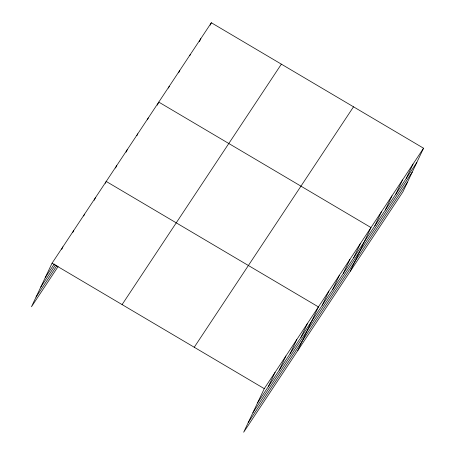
<?xml version="1.0" encoding="UTF-8"?>
<svg xmlns="http://www.w3.org/2000/svg" width="455" height="455" viewBox="0 0 455 455"><rect width="100%" height="100%" fill="white"/><g stroke="black" fill="none" stroke-linecap="round" stroke-linejoin="round"><path stroke-width="0.68" d="M423.542 148.211L264.264 388.655L243.658 432.25L402.937 191.811L423.542 148.211L211.342 22.75L52.063 263.189L31.458 306.789L58.149 266.499M61.726 249.312L62.892 246.843M72.851 232.346L73.727 230.492M83.68 215.994L84.556 214.14M94.219 200.263L95.385 197.794M105.344 183.297L106.22 181.443L318.42 306.903L297.815 350.498M115.564 168.043L116.73 165.575M126.075 152.175L127.241 149.701M136.881 135.687L137.757 133.833M147.392 119.819L148.267 117.964M157.322 105.185L158.778 102.096L370.984 227.557L350.373 271.152M168.418 88.082L169.294 86.228M178.639 72.828L179.805 70.36M189.735 55.726L190.315 54.486M199.37 41.706L200.831 38.618M210.176 25.218L211.342 22.75M268.382 386.511L275.099 372.304M279.211 370.16L285.928 355.952M290.045 353.808L296.757 339.606M300.874 337.456L307.591 323.255M322.22 305.237L328.931 291.035M332.73 289.369L339.447 275.167M343.241 273.5L349.958 259.299M353.757 257.632L360.468 243.425M374.778 225.896L381.495 211.689M385.294 210.022L392.005 195.821M395.804 194.154L402.521 179.952M406.315 178.286L413.032 164.079M45.346 277.396L54.247 263.968M40.762 287.094L55.464 264.907M36.042 297.087L56.926 265.555M122.088 304.594L281.366 64.155M194.239 347.25L353.518 106.811M257.553 402.857L416.831 162.418M252.969 412.56L412.247 172.115M248.242 422.553L407.521 182.108M52.063 263.189L264.264 388.655"/></g></svg>
